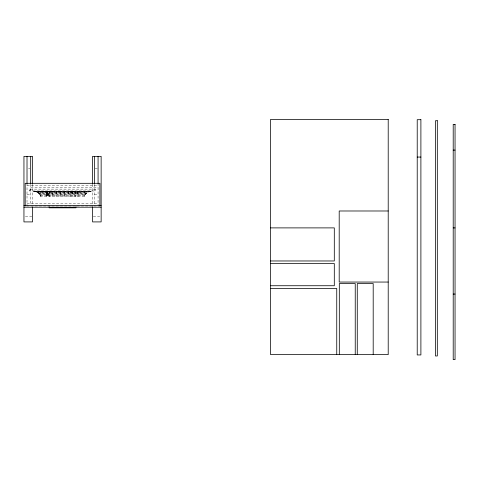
<?xml version="1.0" encoding="UTF-8"?>
<svg xmlns="http://www.w3.org/2000/svg" width="479" height="479" viewBox="0 0 479 479"><rect width="100%" height="100%" fill="white"/><g stroke="black" fill="none" stroke-linecap="round" stroke-linejoin="round"><path stroke-width="0.36" stroke-dasharray="2.4 1.8" d="M90.687 191.432C87.855 191.588 85.214 193.618 84.376 196.33L40.715 196.33C39.841 193.63 37.254 191.582 34.404 191.432M90.806 191.432C87.902 191.564 85.286 193.6 84.334 196.33L84.376 191.426M30.686 189.133L29.464 190.049L30.686 190.971M63.755 191.432L65.204 191.432M72.395 191.432L72.586 196.33M78.921 191.432L79.298 191.426L78.149 191.426M89.531 191.432L89.98 191.426L89.034 191.432M88.244 191.432L88.837 191.426L88.046 191.426M90.16 191.432L91.333 191.426L91.333 190.971M82.202 191.426L80.975 191.426M44.337 191.432L47.367 191.432L47.397 196.33L47.355 191.426M83.963 191.426L84.825 191.426M33.758 190.971L33.758 191.426L36.051 191.432M50.481 191.432L52.462 191.426L52.504 196.33M38.278 191.426L38.973 191.426M28.483 168.488L29.955 168.488M95.135 168.488L97.339 168.488M27.016 185.762L98.075 185.762M30.686 187.6L98.075 187.6M33.758 191.426L37.045 191.426M49.187 191.426L49.187 196.33C48.642 193.085 45.559 190.678 42.26 191.426M54.899 191.426L45.792 191.426M71.173 191.426L72.622 191.426M33.5 191.426L91.591 191.426M35.165 191.522L90.615 191.426M35.907 191.69L89.178 191.69M34.284 191.432L36.566 191.941L88.459 191.941M37.326 192.271L87.765 192.271M36.566 191.941L37.949 192.672L87.112 192.672M38.589 193.145L86.501 193.145M37.949 192.672L39.14 193.678L85.945 193.678M39.14 193.678L39.637 194.276L85.454 194.276M27.016 194.336L30.686 194.336M94.399 194.336L98.075 194.336M40.068 194.917L85.022 194.917M40.428 195.606L84.663 195.606M27.016 203.527L98.075 203.527M26.668 205.976L99.913 205.976M25.381 216.706L31.812 216.706M93.279 216.706L99.71 216.706M74.58 191.426L75.844 191.426M41.703 191.432L40.266 191.426L41.218 191.432M86.112 191.426L86.813 191.426M42.888 191.426L43.415 191.432A7.299 4.934 -90 0 1 47.804 196.33L46.2 192.672L44.11 191.432M43.661 191.426C46.427 191.103 48.122 193.977 48.571 196.33L48.571 191.426M34.47 191.426L34.931 191.432M36.254 191.426L36.847 191.432M35.111 191.426L35.56 191.432M39.649 194.276L40.757 196.33M98.075 183.313L98.075 205.976M94.399 184.289L94.399 205.365M92.561 184.367L92.561 204.03M92.561 205.365L92.561 206.593M78.813 191.426L78.831 196.33M77.736 191.426L77.736 196.33M77.688 191.426L77.688 196.33M76.023 205.976L76.023 207.814M75.61 191.426L75.61 196.33M75.532 191.426L75.532 196.33M74.718 191.426L74.718 196.33M72.491 191.426L72.491 196.33M71.904 191.426L71.904 196.33M70.664 191.426L70.664 196.33M68.886 191.426L68.886 196.33M68.772 191.426L68.784 196.33M64.749 196.33L64.749 191.426L64.629 196.33M60.462 191.426L60.462 196.33M60.342 196.33L60.342 191.426L56.3 191.426L56.318 196.33M56.205 191.426L56.205 196.33M52.6 191.426L52.6 196.33M49.481 191.426L49.559 196.33M49.068 205.976L49.068 207.814M40.715 191.426L40.715 196.33M32.524 184.367L32.524 204.03M30.686 184.289L30.686 205.365M27.016 183.313L27.016 205.976M95.626 189.133L29.464 189.133L29.464 190.971L95.626 190.971L95.626 189.133M46.277 196.33L46.277 191.426L46.259 196.33"/><path stroke-width="0.72" d="M453.212 150.101L455.05 150.101M417.221 157.064L420.897 157.064M23.95 205.365L101.141 205.365M23.95 207.203L101.141 207.203M49.068 207.814L76.023 207.814M388.212 210.988L339.198 210.988L339.198 282.053L388.212 282.053M270.587 227.89L334.3 227.89L334.3 260.971L270.587 260.971M453.212 227.902L455.05 227.902M270.587 263.528L334.3 263.528L334.3 285.735L270.587 285.735M270.587 288.466L336.749 288.466L336.749 354.628M453.212 294.064L455.05 294.064M373.195 354.628L373.195 283.562L357.268 283.562L357.268 354.628M355.238 354.628L355.238 283.562L339.312 283.562L339.312 354.628M99.913 205.976L99.913 183.313L25.177 183.313L25.177 205.976M98.075 156.358L98.075 183.313M94.399 156.358L94.399 183.601M92.561 183.918L92.561 156.358L101.141 156.358L101.141 221.909L92.561 221.909L92.561 207.006M32.524 183.918L32.524 156.358L23.95 156.358L23.95 221.909L32.524 221.909L32.524 207.006M30.686 156.358L30.686 183.601M27.016 156.358L27.016 183.313M388.212 119.385L270.587 119.385L270.587 354.628L388.212 354.628L388.212 119.385M420.897 119.69L417.221 119.69L417.221 354.939L420.897 354.939L420.897 119.69M437.321 120.72L435.483 120.72L435.483 355.969L437.321 355.969L437.321 120.72M455.05 124.372L453.212 124.372L453.212 359.615L455.05 359.615L455.05 124.372"/></g></svg>
